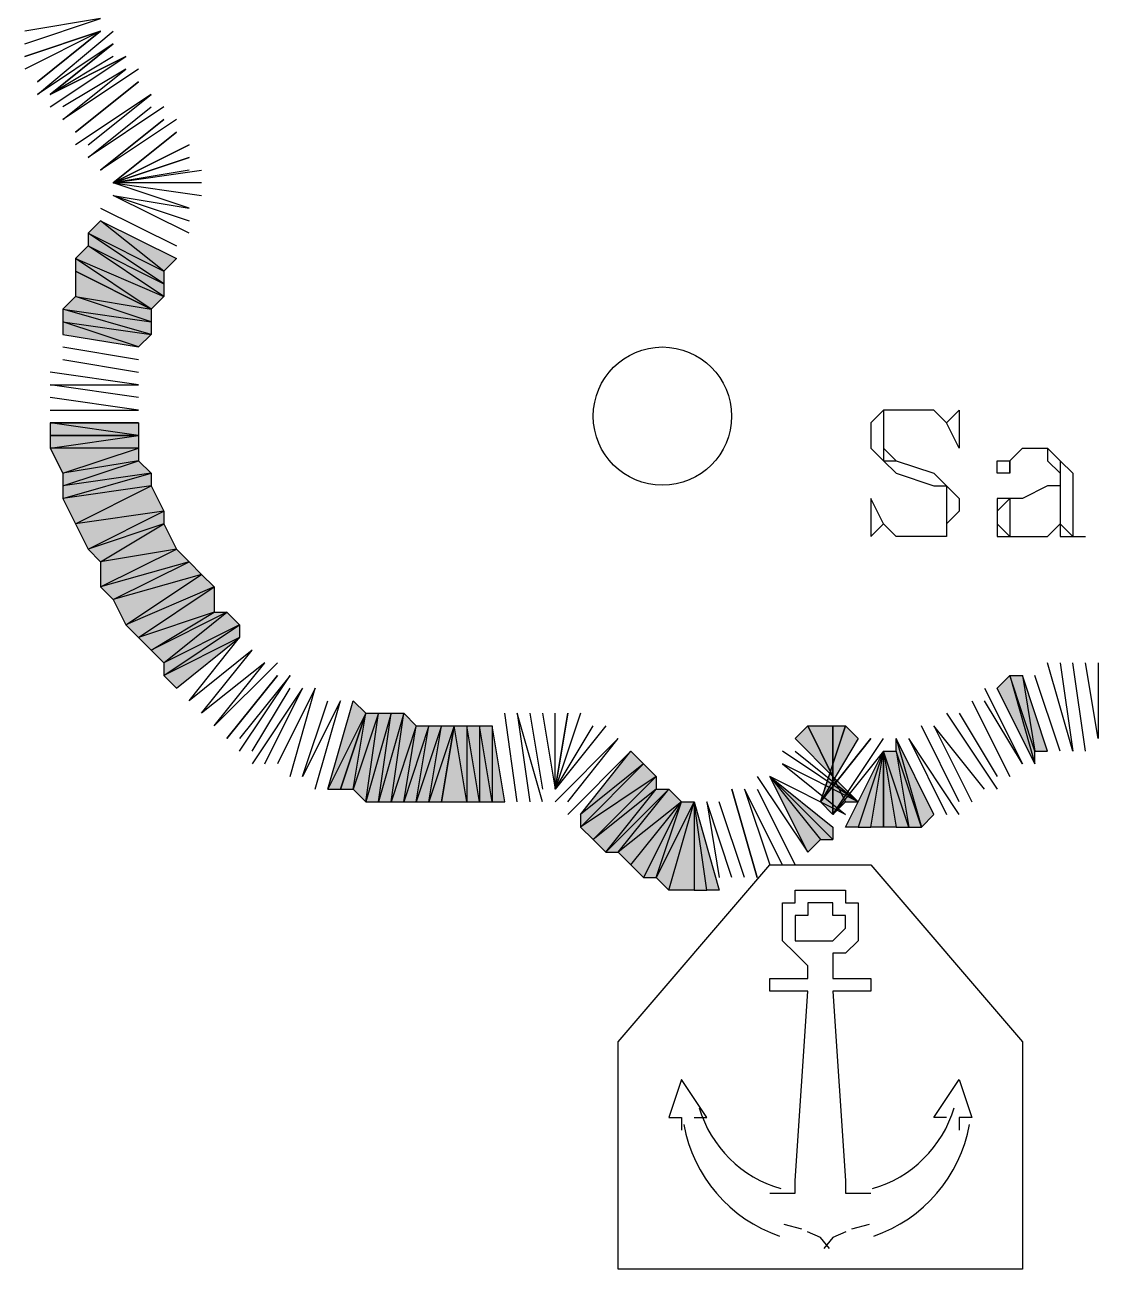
# Model space of a CAD drawing. Header units: millimetres. Extents: x 658 to 813, y 806 to 883.
# Drawn here: x 787.706 to 787.9644, y 866.695 to 866.9944 of the extents above; entities that cross this region are included whole.
import ezdxf

# ---------------------------------------------------------------- set-up
doc = ezdxf.new("R2010")
doc.units = ezdxf.units.MM
doc.header["$LTSCALE"] = 0.1
doc.linetypes.add('atContinuous2', pattern=[0])
for name, color, linetype in [('pantai1', 7, 'Continuous'), ('SYMBOL', 7, 'Continuous'), ('TEXT', 8, 'Continuous'), ('zat_Mask_solid', 7, 'Continuous')]:
    doc.layers.add(name, color=color, linetype=linetype)

msp = doc.modelspace()

# ---------------------------------------------------------------- hatches: boundary and pattern name
at = {"layer": 'pantai1'}
h = msp.add_hatch(color=7, dxfattribs=at)
h.paths.add_polyline_path([(787.7211921978544, 866.941216301086), (787.7394325194152, 866.9320961403058), (787.7211921978544, 866.9442563546794)], flags=17)
h.paths.add_polyline_path([(787.7394325194152, 866.9320961403058), (787.7211921978544, 866.9442563546794), (787.7394325194152, 866.9351361938992)], flags=17)
h = msp.add_hatch(color=7, dxfattribs=at)
h.paths.add_polyline_path([(787.718152144261, 866.9381762474926), (787.7394325194152, 866.9290560867124), (787.7211921978544, 866.941216301086)])
h.paths.add_polyline_path([(787.7394325194152, 866.9290560867124), (787.7211921978544, 866.941216301086), (787.7394325194152, 866.9320961403058)], flags=17)
h = msp.add_hatch(color=7, dxfattribs=at)
h.paths.add_polyline_path([(787.718152144261, 866.9351361938992), (787.7363924658214, 866.9260160331199), (787.718152144261, 866.9381762474926)], flags=17)
h.paths.add_polyline_path([(787.7363924658214, 866.9260160331199), (787.718152144261, 866.9381762474926), (787.7394325194152, 866.9290560867124)])
h = msp.add_hatch(color=7, dxfattribs=at)
h.paths.add_polyline_path([(787.7151120906676, 866.9260160331199), (787.7363924658214, 866.9229759795265), (787.718152144261, 866.9290560867124)])
h.paths.add_polyline_path([(787.7363924658214, 866.9229759795265), (787.718152144261, 866.9290560867124), (787.7363924658214, 866.9260160331199)], flags=17)
h = msp.add_hatch(color=7, dxfattribs=at)
h.paths.add_polyline_path([(787.7151120906676, 866.9229759795265), (787.7363924658214, 866.9199359259331), (787.7151120906676, 866.9260160331199)], flags=17)
h.paths.add_polyline_path([(787.7363924658214, 866.9199359259331), (787.7151120906676, 866.9260160331199), (787.7363924658214, 866.9229759795265)], flags=17)
h = msp.add_hatch(color=7, dxfattribs=at)
h.paths.add_polyline_path([(787.7151120906676, 866.9199359259331), (787.7333524122284, 866.9168958723388), (787.7151120906676, 866.9229759795265)], flags=17)
h.paths.add_polyline_path([(787.7333524122284, 866.9168958723388), (787.7151120906676, 866.9229759795265), (787.7363924658214, 866.9199359259331)])
h = msp.add_hatch(color=7, dxfattribs=at)
h.paths.add_polyline_path([(787.7120720370742, 866.8956154971842), (787.7333524122284, 866.8956154971842), (787.7120720370742, 866.8986555507776)], flags=16)
h.paths.add_polyline_path([(787.7333524122284, 866.8956154971842), (787.7120720370742, 866.8986555507776), (787.7333524122284, 866.8986555507776)])
h = msp.add_hatch(color=7, dxfattribs=at)
h.paths.add_polyline_path([(787.7333524122284, 866.8925754435908), (787.7120720370742, 866.8925754435908), (787.7333524122284, 866.8956154971842)], flags=17)
h.paths.add_polyline_path([(787.7120720370742, 866.8925754435908), (787.7333524122284, 866.8956154971842), (787.7120720370742, 866.8956154971842)], flags=17)
h = msp.add_hatch(color=7, dxfattribs=at)
h.paths.add_polyline_path([(787.7333524122284, 866.8895353899983), (787.7151120906676, 866.886495336404), (787.7333524122284, 866.8925754435908)], flags=17)
h.paths.add_polyline_path([(787.7151120906676, 866.886495336404), (787.7333524122284, 866.8925754435908), (787.7120720370742, 866.8925754435908)])
h = msp.add_hatch(color=7, dxfattribs=at)
h.paths.add_polyline_path([(787.7363924658214, 866.886495336404), (787.7151120906676, 866.8834552828115), (787.7333524122284, 866.8895353899983)])
h.paths.add_polyline_path([(787.7151120906676, 866.8834552828115), (787.7333524122284, 866.8895353899983), (787.7151120906676, 866.886495336404)], flags=17)
h = msp.add_hatch(color=7, dxfattribs=at)
h.paths.add_polyline_path([(787.7363924658214, 866.8834552828115), (787.7151120906676, 866.8804152292172), (787.7363924658214, 866.886495336404)], flags=17)
h.paths.add_polyline_path([(787.7151120906676, 866.8804152292172), (787.7363924658214, 866.886495336404), (787.7151120906676, 866.8834552828115)], flags=17)
h = msp.add_hatch(color=7, dxfattribs=at)
h.paths.add_polyline_path([(787.7394325194152, 866.8743351220304), (787.7211921978544, 866.8682550148427), (787.7394325194152, 866.8773751756247)], flags=17)
h.paths.add_polyline_path([(787.7211921978544, 866.8682550148427), (787.7394325194152, 866.8773751756247), (787.718152144261, 866.8743351220304)])
h = msp.add_hatch(color=7, dxfattribs=at)
h.paths.add_polyline_path([(787.745512626602, 866.8652149612502), (787.7242322514478, 866.8591348540625), (787.7424725730086, 866.8682550148427)])
h.paths.add_polyline_path([(787.7242322514478, 866.8591348540625), (787.7424725730086, 866.8682550148427), (787.7242322514478, 866.8652149612502)], flags=17)
h = msp.add_hatch(color=7, dxfattribs=at)
h.paths.add_polyline_path([(787.7515927337893, 866.8530547468757), (787.7333524122284, 866.8469746396889), (787.7515927337893, 866.8591348540625)], flags=17)
h.paths.add_polyline_path([(787.7333524122284, 866.8469746396889), (787.7515927337893, 866.8591348540625), (787.7303123586346, 866.8500146932823)])
h = msp.add_hatch(color=7, dxfattribs=at)
h.paths.add_polyline_path([(787.7394325194152, 866.8408945325021), (787.7546327873827, 866.8530547468757), (787.7363924658214, 866.8439345860955)])
h.paths.add_polyline_path([(787.7546327873827, 866.8530547468757), (787.7363924658214, 866.8439345860955), (787.7515927337893, 866.8530547468757)], flags=17)
h = msp.add_hatch(color=7, dxfattribs=at)
h.paths.add_polyline_path([(787.757672840976, 866.8469746396889), (787.7394325194152, 866.8378544789088), (787.757672840976, 866.8500146932823)], flags=17)
h.paths.add_polyline_path([(787.7394325194152, 866.8378544789088), (787.757672840976, 866.8500146932823), (787.7394325194152, 866.8408945325021)], flags=17)
for points in [[(787.7424725730086, 866.8348144253154), (787.757672840976, 866.8469746396889), (787.7394325194152, 866.8378544789088)], [(787.9522362709579, 866.8196141573484), (787.9461561637711, 866.8378544789088), (787.9491962173645, 866.8196141573484)], [(787.8215139664387, 866.8074539429739), (787.8184739128453, 866.8256942645352), (787.8184739128453, 866.8074539429739)], [(787.9005553598688, 866.8135340501607), (787.8944752526816, 866.8256942645352), (787.9005553598688, 866.8256942645352)], [(787.8975153062754, 866.8074539429739), (787.9035954134627, 866.8256942645352), (787.906635467056, 866.8226542109409)], [(787.9005553598688, 866.8165741037541), (787.8975153062754, 866.8074539429739), (787.9005553598688, 866.8044138893805)], [(787.9005553598688, 866.8135340501607), (787.9005553598688, 866.8044138893805), (787.9035954134627, 866.8074539429739)], [(787.9005553598688, 866.8135340501607), (787.9035954134627, 866.8074539429739), (787.906635467056, 866.8074539429739)], [(787.8640747167472, 866.8074539429739), (787.8488744487802, 866.7952937286003), (787.8610346631538, 866.8104939965673)], [(787.8519145023736, 866.7922536750069), (787.8640747167472, 866.8074539429739), (787.8488744487802, 866.7952937286003)]]:
    msp.add_hatch(color=7, dxfattribs=at).paths.add_polyline_path(points)
h = msp.add_hatch(color=7, dxfattribs=at)
h.paths.add_polyline_path([(787.9461561637711, 866.8378544789088), (787.9491962173645, 866.8196141573484), (787.9431161101772, 866.8378544789088)], flags=16)
h.paths.add_polyline_path([(787.9491962173645, 866.8196141573484), (787.9431161101772, 866.8378544789088), (787.9491962173645, 866.8165741037541)], flags=17)
h.paths.add_polyline_path([(787.9431161101772, 866.8378544789088), (787.9491962173645, 866.8165741037541), (787.9400760565838, 866.8348144253154)])
h = msp.add_hatch(color=7, dxfattribs=at)
h.paths.add_polyline_path([(787.7819932697237, 866.8104939965673), (787.7880733769109, 866.8287343181277), (787.7789532161303, 866.8104939965673)], flags=17)
h.paths.add_polyline_path([(787.7880733769109, 866.8287343181277), (787.7789532161303, 866.8104939965673), (787.7850333233171, 866.8317743717229)])
h = msp.add_hatch(color=7, dxfattribs=at)
h.paths.add_polyline_path([(787.7880733769109, 866.8074539429739), (787.7911134305043, 866.8287343181277), (787.7850333233171, 866.8104939965673)])
h.paths.add_polyline_path([(787.7911134305043, 866.8287343181277), (787.7850333233171, 866.8104939965673), (787.7880733769109, 866.8287343181277)], flags=17)
h = msp.add_hatch(color=7, dxfattribs=at)
h.paths.add_polyline_path([(787.7911134305043, 866.8074539429739), (787.7941534840977, 866.8287343181277), (787.7880733769109, 866.8074539429739)], flags=17)
h.paths.add_polyline_path([(787.7941534840977, 866.8287343181277), (787.7880733769109, 866.8074539429739), (787.7911134305043, 866.8287343181277)], flags=17)
h = msp.add_hatch(color=7, dxfattribs=at)
h.paths.add_polyline_path([(787.7941534840977, 866.8074539429739), (787.7971935376911, 866.8287343181277), (787.7911134305043, 866.8074539429739)], flags=17)
h.paths.add_polyline_path([(787.7971935376911, 866.8287343181277), (787.7911134305043, 866.8074539429739), (787.7941534840977, 866.8287343181277)], flags=17)
h = msp.add_hatch(color=7, dxfattribs=at)
h.paths.add_polyline_path([(787.7971935376911, 866.8074539429739), (787.8002335912845, 866.8256942645352), (787.7941534840977, 866.8074539429739)], flags=17)
h.paths.add_polyline_path([(787.8002335912845, 866.8256942645352), (787.7941534840977, 866.8074539429739), (787.7971935376911, 866.8287343181277)])
h = msp.add_hatch(color=7, dxfattribs=at)
h.paths.add_polyline_path([(787.8002335912845, 866.8074539429739), (787.8032736448779, 866.8256942645352), (787.7971935376911, 866.8074539429739)], flags=17)
h.paths.add_polyline_path([(787.8032736448779, 866.8256942645352), (787.7971935376911, 866.8074539429739), (787.8002335912845, 866.8256942645352)], flags=17)
h = msp.add_hatch(color=7, dxfattribs=at)
h.paths.add_polyline_path([(787.8032736448779, 866.8074539429739), (787.8063136984713, 866.8256942645352), (787.8002335912845, 866.8074539429739)], flags=17)
h.paths.add_polyline_path([(787.8063136984713, 866.8256942645352), (787.8002335912845, 866.8074539429739), (787.8032736448779, 866.8256942645352)], flags=17)
h = msp.add_hatch(color=7, dxfattribs=at)
h.paths.add_polyline_path([(787.8063136984713, 866.8074539429739), (787.8093537520651, 866.8256942645352), (787.8032736448779, 866.8074539429739)], flags=17)
h.paths.add_polyline_path([(787.8093537520651, 866.8256942645352), (787.8032736448779, 866.8074539429739), (787.8063136984713, 866.8256942645352)], flags=17)
h = msp.add_hatch(color=7, dxfattribs=at)
h.paths.add_polyline_path([(787.8123938056581, 866.8256942645352), (787.8123938056581, 866.8074539429739), (787.8093537520651, 866.8256942645352)], flags=17)
h.paths.add_polyline_path([(787.8123938056581, 866.8074539429739), (787.8093537520651, 866.8256942645352), (787.8063136984713, 866.8074539429739)])
h = msp.add_hatch(color=7, dxfattribs=at)
h.paths.add_polyline_path([(787.8154338592519, 866.8256942645352), (787.8154338592519, 866.8074539429739), (787.8123938056581, 866.8256942645352)], flags=17)
h.paths.add_polyline_path([(787.8154338592519, 866.8074539429739), (787.8123938056581, 866.8256942645352), (787.8123938056581, 866.8074539429739)], flags=17)
h = msp.add_hatch(color=7, dxfattribs=at)
h.paths.add_polyline_path([(787.8184739128453, 866.8256942645352), (787.8184739128453, 866.8074539429739), (787.8154338592519, 866.8256942645352)], flags=17)
h.paths.add_polyline_path([(787.8184739128453, 866.8074539429739), (787.8154338592519, 866.8256942645352), (787.8154338592519, 866.8074539429739)], flags=17)
h = msp.add_hatch(color=7, dxfattribs=at)
h.paths.add_polyline_path([(787.9248757886164, 866.8044138893805), (787.9157556278362, 866.8226542109409), (787.921835735023, 866.801373835788)])
h.paths.add_polyline_path([(787.9157556278362, 866.8226542109409), (787.921835735023, 866.801373835788), (787.9157556278362, 866.8196141573484)], flags=17)
h.paths.add_polyline_path([(787.921835735023, 866.801373835788), (787.9157556278362, 866.8196141573484), (787.9187956814296, 866.801373835788)], flags=16)
h = msp.add_hatch(color=7, dxfattribs=at)
h.paths.add_polyline_path([(787.9127155742428, 866.801373835788), (787.9096755206494, 866.801373835788), (787.9127155742428, 866.8196141573484)], flags=16)
h.paths.add_polyline_path([(787.9096755206494, 866.801373835788), (787.9127155742428, 866.8196141573484), (787.906635467056, 866.801373835788)], flags=17)
h.paths.add_polyline_path([(787.9127155742428, 866.8196141573484), (787.906635467056, 866.801373835788), (787.9035954134627, 866.801373835788)])
h = msp.add_hatch(color=7, dxfattribs=at)
h.paths.add_polyline_path([(787.9157556278362, 866.8196141573484), (787.9187956814296, 866.801373835788), (787.9127155742428, 866.8196141573484)], flags=17)
h.paths.add_polyline_path([(787.9187956814296, 866.801373835788), (787.9127155742428, 866.8196141573484), (787.9157556278362, 866.801373835788)], flags=17)
h.paths.add_polyline_path([(787.9127155742428, 866.8196141573484), (787.9157556278362, 866.801373835788), (787.9127155742428, 866.801373835788)], flags=0)
h = msp.add_hatch(color=7, dxfattribs=at)
h.paths.add_polyline_path([(787.8579946095604, 866.8135340501607), (787.8397542879995, 866.801373835788), (787.854954555967, 866.8165741037541)])
h.paths.add_polyline_path([(787.8397542879995, 866.801373835788), (787.854954555967, 866.8165741037541), (787.8397542879995, 866.8044138893805)], flags=17)
h = msp.add_hatch(color=7, dxfattribs=at)
h.paths.add_polyline_path([(787.8579946095604, 866.8104939965673), (787.8427943415929, 866.7983337821937), (787.8579946095604, 866.8135340501607)], flags=17)
h.paths.add_polyline_path([(787.8427943415929, 866.7983337821937), (787.8579946095604, 866.8135340501607), (787.8397542879995, 866.801373835788)])
h = msp.add_hatch(color=7, dxfattribs=at)
h.paths.add_polyline_path([(787.9005553598688, 866.801373835788), (787.9005553598688, 866.7983337821937), (787.8853550919014, 866.8135340501607)], flags=17)
h.paths.add_polyline_path([(787.9005553598688, 866.7983337821937), (787.8853550919014, 866.8135340501607), (787.8975153062754, 866.7983337821937)], flags=17)
h = msp.add_hatch(color=7, dxfattribs=at)
h.paths.add_polyline_path([(787.8488744487802, 866.7952937286003), (787.8610346631538, 866.8104939965673), (787.8458343951863, 866.7952937286003)], flags=17)
h.paths.add_polyline_path([(787.8610346631538, 866.8104939965673), (787.8458343951863, 866.7952937286003), (787.8579946095604, 866.8104939965673)], flags=17)
h = msp.add_hatch(color=7, dxfattribs=at)
h.paths.add_polyline_path([(787.8579946095604, 866.7892136214135), (787.8640747167472, 866.8074539429739), (787.854954555967, 866.7892136214135)], flags=17)
h.paths.add_polyline_path([(787.8640747167472, 866.8074539429739), (787.854954555967, 866.7892136214135), (787.8519145023736, 866.7922536750069)])
h = msp.add_hatch(color=7, dxfattribs=at)
h.paths.add_polyline_path([(787.8610346631538, 866.7861735678192), (787.867114770341, 866.8074539429739), (787.8579946095604, 866.7892136214135)])
h.paths.add_polyline_path([(787.867114770341, 866.8074539429739), (787.8579946095604, 866.7892136214135), (787.8640747167472, 866.8074539429739)], flags=17)
h = msp.add_hatch(color=7, dxfattribs=at)
h.paths.add_polyline_path([(787.8731948775278, 866.7861735678192), (787.8701548239344, 866.7861735678192), (787.867114770341, 866.8074539429739)])
h.paths.add_polyline_path([(787.8701548239344, 866.7861735678192), (787.867114770341, 866.8074539429739), (787.867114770341, 866.7861735678192)], flags=17)
at = {"layer": 'zat_Mask_solid'}
for points in [[(787.7211921978544, 866.9442563546794), (787.7394325194152, 866.9351361938992), (787.7242322514478, 866.9472964082737)], [(787.7394325194152, 866.9351361938992), (787.7242322514478, 866.9472964082737), (787.7424725730086, 866.9381762474926)], [(787.718152144261, 866.9290560867124), (787.7363924658214, 866.9260160331199), (787.718152144261, 866.9351361938992)], [(787.718152144261, 866.8743351220304), (787.7363924658214, 866.8834552828115), (787.7151120906676, 866.8804152292172)], [(787.7394325194152, 866.8773751756247), (787.718152144261, 866.8743351220304), (787.7363924658214, 866.8834552828115)], [(787.7242322514478, 866.8652149612502), (787.7394325194152, 866.8743351220304), (787.7211921978544, 866.8682550148427)], [(787.7424725730086, 866.8682550148427), (787.7242322514478, 866.8652149612502), (787.7394325194152, 866.8743351220304)], [(787.7272723050412, 866.8560948004691), (787.745512626602, 866.8652149612502), (787.7242322514478, 866.8591348540625)], [(787.7485526801959, 866.8621749076559), (787.7272723050412, 866.8560948004691), (787.745512626602, 866.8652149612502)], [(787.7303123586346, 866.8500146932823), (787.7485526801959, 866.8621749076559), (787.7272723050412, 866.8560948004691)], [(787.7515927337893, 866.8591348540625), (787.7303123586346, 866.8500146932823), (787.7485526801959, 866.8621749076559)], [(787.7363924658214, 866.8439345860955), (787.7515927337893, 866.8530547468757), (787.7333524122284, 866.8469746396889)], [(787.757672840976, 866.8500146932823), (787.7394325194152, 866.8408945325021), (787.7546327873827, 866.8530547468757)], [(787.7850333233171, 866.8104939965673), (787.7880733769109, 866.8287343181277), (787.7819932697237, 866.8104939965673)], [(787.9005553598688, 866.8135340501607), (787.8914351990886, 866.8226542109409), (787.8944752526816, 866.8256942645352)], [(787.9005553598688, 866.8165741037541), (787.9005553598688, 866.8256942645352), (787.9035954134627, 866.8256942645352)], [(787.854954555967, 866.8165741037541), (787.8397542879995, 866.8044138893805), (787.8519145023736, 866.8196141573484)], [(787.8853550919014, 866.8135340501607), (787.8975153062754, 866.7983337821937), (787.8944752526816, 866.7952937286003)], [(787.8458343951863, 866.7952937286003), (787.8579946095604, 866.8104939965673), (787.8427943415929, 866.7983337821937)], [(787.867114770341, 866.8074539429739), (787.867114770341, 866.7861735678192), (787.8610346631538, 866.7861735678192)]]:
    msp.add_hatch(color=7, dxfattribs=at).paths.add_polyline_path(points)

# ---------------------------------------------------------------- linework, layer by layer
at = {"layer": 'pantai1', "color": 7, "linetype": 'atContinuous2'}
for p, q in [((787.7333524122284, 866.8956154971842), (787.7120720370742, 866.8986555507776)), ((787.7120720370742, 866.8986555507776), (787.7120720370742, 866.8956154971842)), ((787.7333524122284, 866.8956154971842), (787.7120720370742, 866.8986555507776)), ((787.7120720370742, 866.8986555507776), (787.7333524122284, 866.8986555507776)), ((787.7333524122284, 866.8986555507776), (787.7333524122284, 866.8956154971842)), ((787.7120720370742, 866.8956154971842), (787.7333524122284, 866.8956154971842)), ((787.7789532161303, 866.8104939965673), (787.7850333233171, 866.8317743717229)), ((787.7850333233171, 866.8317743717229), (787.7880733769109, 866.8287343181277)), ((787.7880733769109, 866.8287343181277), (787.7789532161303, 866.8104939965673)), ((787.7880733769109, 866.8287343181277), (787.7789532161303, 866.8104939965673)), ((787.7819932697237, 866.8104939965673), (787.7880733769109, 866.8287343181277)), ((787.7789532161303, 866.8104939965673), (787.7819932697237, 866.8104939965673))]:
    msp.add_line(p, q, dxfattribs=at)
at = {"layer": 'pantai1', "color": 7}
for points in [[(787.705991929887, 866.989857158583), (787.7242322514478, 866.9959372657698), (787.705991929887, 866.9928972121755)], [(787.7090319834804, 866.980736997801), (787.7242322514478, 866.9928972121755), (787.7090319834804, 866.980736997801), (787.7242322514478, 866.9928972121755), (787.705991929887, 866.9837770513954)], [(787.7242322514478, 866.9928972121755), (787.705991929887, 866.9868171049878), (787.7242322514478, 866.9928972121755)], [(787.7272723050412, 866.989857158583), (787.7090319834804, 866.9776969442086), (787.7272723050412, 866.9928972121755)], [(787.7272723050412, 866.9868171049878), (787.7120720370742, 866.9776969442086), (787.7272723050412, 866.989857158583), (787.7120720370742, 866.9776969442086)], [(787.7120720370742, 866.9746568906143), (787.7303123586346, 866.9868171049878), (787.7120720370742, 866.9776969442086), (787.7303123586346, 866.9868171049878)], [(787.7333524122284, 866.9837770513954), (787.7151120906676, 866.9716168370209), (787.7303123586346, 866.9837770513954), (787.7151120906676, 866.9746568906143)], [(787.718152144261, 866.9685767834275), (787.7333524122284, 866.980736997801), (787.718152144261, 866.9685767834275)], [(787.7211921978544, 866.965536729835), (787.7363924658214, 866.9776969442086), (787.718152144261, 866.965536729835)], [(787.7394325194152, 866.9746568906143), (787.7211921978544, 866.9624966762407), (787.7363924658214, 866.9746568906143)], [(787.7424725730086, 866.9716168370209), (787.7242322514478, 866.9594566226473), (787.7394325194152, 866.9716168370209), (787.7242322514478, 866.9594566226473)], [(787.745512626602, 866.9594566226473), (787.7272723050412, 866.9564165690539), (787.745512626602, 866.9624966762407), (787.7272723050412, 866.9564165690539), (787.745512626602, 866.965536729835), (787.7272723050412, 866.9564165690539), (787.7424725730086, 866.9685767834275), (787.7272723050412, 866.9564165690539)], [(787.7485526801959, 866.9564165690539), (787.7272723050412, 866.9564165690539), (787.7485526801959, 866.9594566226473)], [(787.7272723050412, 866.9533765154605), (787.745512626602, 866.9503364618671), (787.7272723050412, 866.9564165690539), (787.7485526801959, 866.9533765154605)], [(787.745512626602, 866.9442563546794), (787.7272723050412, 866.9533765154605), (787.745512626602, 866.9472964082737)], [(787.7242322514478, 866.9503364618671), (787.7424725730086, 866.941216301086)], [(787.7211921978544, 866.9442563546794), (787.7394325194152, 866.9351361938992), (787.7242322514478, 866.9472964082737), (787.7211921978544, 866.9442563546794)], [(787.7394325194152, 866.9351361938992), (787.7242322514478, 866.9472964082737), (787.7424725730086, 866.9381762474926), (787.7394325194152, 866.9351361938992)], [(787.7242322514478, 866.9472964082737), (787.7424725730086, 866.9381762474926)], [(787.7211921978544, 866.941216301086), (787.7394325194152, 866.9320961403058), (787.7211921978544, 866.9442563546794), (787.7211921978544, 866.941216301086)], [(787.7394325194152, 866.9320961403058), (787.7211921978544, 866.9442563546794), (787.7394325194152, 866.9351361938992), (787.7394325194152, 866.9320961403058)], [(787.718152144261, 866.9381762474926), (787.7394325194152, 866.9290560867124), (787.7211921978544, 866.941216301086), (787.718152144261, 866.9381762474926)], [(787.7394325194152, 866.9290560867124), (787.7211921978544, 866.941216301086), (787.7394325194152, 866.9320961403058), (787.7394325194152, 866.9290560867124)], [(787.718152144261, 866.9351361938992), (787.7363924658214, 866.9260160331199), (787.718152144261, 866.9381762474926), (787.718152144261, 866.9351361938992)], [(787.7363924658214, 866.9260160331199), (787.718152144261, 866.9381762474926), (787.7394325194152, 866.9290560867124), (787.7363924658214, 866.9260160331199)], [(787.718152144261, 866.9290560867124), (787.7363924658214, 866.9260160331199), (787.718152144261, 866.9351361938992), (787.718152144261, 866.9290560867124)], [(787.7151120906676, 866.9260160331199), (787.7363924658214, 866.9229759795265), (787.718152144261, 866.9290560867124), (787.7151120906676, 866.9260160331199)], [(787.7363924658214, 866.9229759795265), (787.718152144261, 866.9290560867124), (787.7363924658214, 866.9260160331199), (787.7363924658214, 866.9229759795265)], [(787.7151120906676, 866.9229759795265), (787.7363924658214, 866.9199359259331), (787.7151120906676, 866.9260160331199), (787.7151120906676, 866.9229759795265)], [(787.7363924658214, 866.9199359259331), (787.7151120906676, 866.9260160331199), (787.7363924658214, 866.9229759795265), (787.7363924658214, 866.9199359259331)], [(787.7151120906676, 866.9199359259331), (787.7333524122284, 866.9168958723388), (787.7151120906676, 866.9229759795265), (787.7151120906676, 866.9199359259331)], [(787.7333524122284, 866.9168958723388), (787.7151120906676, 866.9229759795265), (787.7363924658214, 866.9199359259331), (787.7333524122284, 866.9168958723388)], [(787.7151120906676, 866.9199359259331), (787.7333524122284, 866.9168958723388)], [(787.7151120906676, 866.9168958723388), (787.7333524122284, 866.9138558187454)], [(787.7151120906676, 866.9138558187454), (787.7333524122284, 866.910815765152)], [(787.7333524122284, 866.9047356579653), (787.7120720370742, 866.9077757115587), (787.7333524122284, 866.9077757115587), (787.7120720370742, 866.910815765152)], [(787.7120720370742, 866.901695604371), (787.7333524122284, 866.901695604371), (787.7120720370742, 866.9047356579653)], [(787.7333524122284, 866.8986555507776), (787.7120720370742, 866.8986555507776)], [(787.7333524122284, 866.8925754435908), (787.7120720370742, 866.8925754435908), (787.7333524122284, 866.8956154971842), (787.7333524122284, 866.8925754435908)], [(787.7120720370742, 866.8925754435908), (787.7333524122284, 866.8956154971842), (787.7120720370742, 866.8956154971842), (787.7120720370742, 866.8925754435908)], [(787.7151120906676, 866.886495336404), (787.7333524122284, 866.8925754435908), (787.7120720370742, 866.8925754435908), (787.7151120906676, 866.886495336404)], [(787.7333524122284, 866.8895353899983), (787.7151120906676, 866.886495336404), (787.7333524122284, 866.8925754435908), (787.7333524122284, 866.8895353899983)], [(787.7363924658214, 866.886495336404), (787.7151120906676, 866.8834552828115), (787.7333524122284, 866.8895353899983), (787.7363924658214, 866.886495336404)], [(787.7151120906676, 866.8834552828115), (787.7333524122284, 866.8895353899983), (787.7151120906676, 866.886495336404), (787.7151120906676, 866.8834552828115)], [(787.7363924658214, 866.8834552828115), (787.7151120906676, 866.8804152292172), (787.7363924658214, 866.886495336404), (787.7363924658214, 866.8834552828115)], [(787.7151120906676, 866.8804152292172), (787.7363924658214, 866.886495336404), (787.7151120906676, 866.8834552828115), (787.7151120906676, 866.8804152292172)], [(787.718152144261, 866.8743351220304), (787.7363924658214, 866.8834552828115), (787.7151120906676, 866.8804152292172), (787.718152144261, 866.8743351220304)], [(787.7394325194152, 866.8773751756247), (787.718152144261, 866.8743351220304), (787.7363924658214, 866.8834552828115), (787.7394325194152, 866.8773751756247)], [(787.7211921978544, 866.8682550148427), (787.7394325194152, 866.8773751756247), (787.718152144261, 866.8743351220304), (787.7211921978544, 866.8682550148427)], [(787.7394325194152, 866.8743351220304), (787.7211921978544, 866.8682550148427), (787.7394325194152, 866.8773751756247), (787.7394325194152, 866.8743351220304)], [(787.7242322514478, 866.8652149612502), (787.7394325194152, 866.8743351220304), (787.7211921978544, 866.8682550148427), (787.7242322514478, 866.8652149612502)], [(787.7424725730086, 866.8682550148427), (787.7242322514478, 866.8652149612502), (787.7394325194152, 866.8743351220304), (787.7424725730086, 866.8682550148427)], [(787.745512626602, 866.8652149612502), (787.7242322514478, 866.8591348540625), (787.7424725730086, 866.8682550148427), (787.745512626602, 866.8652149612502)], [(787.7242322514478, 866.8591348540625), (787.7424725730086, 866.8682550148427), (787.7242322514478, 866.8652149612502), (787.7242322514478, 866.8591348540625)], [(787.7272723050412, 866.8560948004691), (787.745512626602, 866.8652149612502), (787.7242322514478, 866.8591348540625), (787.7272723050412, 866.8560948004691)], [(787.7485526801959, 866.8621749076559), (787.7272723050412, 866.8560948004691), (787.745512626602, 866.8652149612502), (787.7485526801959, 866.8621749076559)], [(787.7303123586346, 866.8500146932823), (787.7485526801959, 866.8621749076559), (787.7272723050412, 866.8560948004691), (787.7303123586346, 866.8500146932823)], [(787.7515927337893, 866.8591348540625), (787.7303123586346, 866.8500146932823), (787.7485526801959, 866.8621749076559), (787.7515927337893, 866.8591348540625)], [(787.7333524122284, 866.8469746396889), (787.7515927337893, 866.8591348540625), (787.7303123586346, 866.8500146932823), (787.7333524122284, 866.8469746396889)], [(787.7515927337893, 866.8530547468757), (787.7333524122284, 866.8469746396889), (787.7515927337893, 866.8591348540625), (787.7515927337893, 866.8530547468757)], [(787.7363924658214, 866.8439345860955), (787.7515927337893, 866.8530547468757), (787.7333524122284, 866.8469746396889), (787.7363924658214, 866.8439345860955)], [(787.7394325194152, 866.8408945325021), (787.7546327873827, 866.8530547468757), (787.7363924658214, 866.8439345860955), (787.7394325194152, 866.8408945325021)], [(787.7546327873827, 866.8530547468757), (787.7363924658214, 866.8439345860955), (787.7515927337893, 866.8530547468757), (787.7546327873827, 866.8530547468757)], [(787.757672840976, 866.8500146932823), (787.7394325194152, 866.8408945325021), (787.7546327873827, 866.8530547468757), (787.757672840976, 866.8500146932823)], [(787.757672840976, 866.8469746396889), (787.7394325194152, 866.8378544789088), (787.757672840976, 866.8500146932823), (787.757672840976, 866.8469746396889)], [(787.7394325194152, 866.8378544789088), (787.757672840976, 866.8500146932823), (787.7394325194152, 866.8408945325021), (787.7394325194152, 866.8378544789088)], [(787.7424725730086, 866.8348144253154), (787.757672840976, 866.8469746396889), (787.7394325194152, 866.8378544789088), (787.7424725730086, 866.8348144253154)], [(787.7667930017562, 866.8408945325021), (787.7515927337893, 866.8256942645352), (787.7637529481628, 866.8408945325021), (787.7485526801959, 866.8287343181277), (787.7607128945695, 866.8439345860955), (787.745512626602, 866.8317743717229), (787.757672840976, 866.8469746396889)], [(787.9552763245513, 866.8408945325021), (787.9583163781447, 866.8196141573484), (787.9522362709579, 866.8408945325021)], [(787.9613564317381, 866.8196141573484), (787.9583163781447, 866.8408945325021)], [(787.9643964853315, 866.8408945325021), (787.9643964853315, 866.8226542109409), (787.9613564317381, 866.8408945325021)], [(787.7667930017562, 866.8378544789088), (787.7546327873827, 866.8226542109409), (787.7667930017562, 866.8378544789088)], [(787.757672840976, 866.8196141573484), (787.7698330553501, 866.8378544789088), (787.757672840976, 866.8226542109409)], [(787.9431161101772, 866.8378544789088), (787.9491962173645, 866.8165741037541), (787.9400760565838, 866.8348144253154), (787.9431161101772, 866.8378544789088)], [(787.9461561637711, 866.8378544789088), (787.9491962173645, 866.8196141573484), (787.9431161101772, 866.8378544789088), (787.9461561637711, 866.8378544789088)], [(787.9491962173645, 866.8196141573484), (787.9431161101772, 866.8378544789088), (787.9491962173645, 866.8165741037541), (787.9491962173645, 866.8196141573484)], [(787.9522362709579, 866.8196141573484), (787.9461561637711, 866.8378544789088)], [(787.9522362709579, 866.8196141573484), (787.9461561637711, 866.8378544789088), (787.9491962173645, 866.8196141573484), (787.9522362709579, 866.8196141573484)], [(787.9552763245513, 866.8196141573484), (787.9491962173645, 866.8378544789088)], [(787.7637529481628, 866.8165741037541), (787.7728731089435, 866.8348144253154), (787.7607128945695, 866.8165741037541)], [(787.7607128945695, 866.8196141573484), (787.7698330553501, 866.8348144253154)], [(787.7698330553501, 866.8135340501607), (787.7759131625369, 866.8348144253154), (787.7667930017562, 866.8165741037541)], [(787.9370360029905, 866.8348144253154), (787.9461561637711, 866.8165741037541), (787.9370360029905, 866.8317743717229)], [(787.7759131625369, 866.8104939965673), (787.7819932697237, 866.8317743717229), (787.7728731089435, 866.8135340501607), (787.7789532161303, 866.8317743717229)], [(787.9339959493966, 866.8317743717229), (787.9431161101772, 866.8135340501607)], [(787.7850333233171, 866.8104939965673), (787.7880733769109, 866.8287343181277), (787.7819932697237, 866.8104939965673), (787.7850333233171, 866.8104939965673)], [(787.7880733769109, 866.8074539429739), (787.7911134305043, 866.8287343181277), (787.7850333233171, 866.8104939965673), (787.7880733769109, 866.8074539429739)], [(787.7911134305043, 866.8287343181277), (787.7850333233171, 866.8104939965673), (787.7880733769109, 866.8287343181277), (787.7911134305043, 866.8287343181277)], [(787.7911134305043, 866.8074539429739), (787.7941534840977, 866.8287343181277), (787.7880733769109, 866.8074539429739), (787.7911134305043, 866.8074539429739)], [(787.7941534840977, 866.8287343181277), (787.7880733769109, 866.8074539429739), (787.7911134305043, 866.8287343181277), (787.7941534840977, 866.8287343181277)], [(787.7941534840977, 866.8074539429739), (787.7971935376911, 866.8287343181277), (787.7911134305043, 866.8074539429739), (787.7941534840977, 866.8074539429739)], [(787.7971935376911, 866.8287343181277), (787.7911134305043, 866.8074539429739), (787.7941534840977, 866.8287343181277), (787.7971935376911, 866.8287343181277)], [(787.8002335912845, 866.8256942645352), (787.7941534840977, 866.8074539429739), (787.7971935376911, 866.8287343181277), (787.8002335912845, 866.8256942645352)], [(787.8245540200321, 866.8074539429739), (787.8215139664387, 866.8287343181277)], [(787.8306341272194, 866.8074539429739), (787.8245540200321, 866.8287343181277), (787.827594073626, 866.8074539429739)], [(787.827594073626, 866.8287343181277), (787.8306341272194, 866.8104939965673)], [(787.8306341272194, 866.8287343181277), (787.8336741808127, 866.8104939965673)], [(787.8397542879995, 866.8287343181277), (787.8336741808127, 866.8104939965673), (787.8367142344061, 866.8287343181277), (787.8336741808127, 866.8104939965673), (787.8336741808127, 866.8287343181277)], [(787.9279158422103, 866.8287343181277), (787.9400760565838, 866.8104939965673)], [(787.9309558958037, 866.8287343181277), (787.9400760565838, 866.8135340501607)], [(787.7971935376911, 866.8074539429739), (787.8002335912845, 866.8256942645352), (787.7941534840977, 866.8074539429739), (787.7971935376911, 866.8074539429739)], [(787.8002335912845, 866.8074539429739), (787.8032736448779, 866.8256942645352), (787.7971935376911, 866.8074539429739), (787.8002335912845, 866.8074539429739)], [(787.8032736448779, 866.8256942645352), (787.7971935376911, 866.8074539429739), (787.8002335912845, 866.8256942645352), (787.8032736448779, 866.8256942645352)], [(787.8032736448779, 866.8074539429739), (787.8063136984713, 866.8256942645352), (787.8002335912845, 866.8074539429739), (787.8032736448779, 866.8074539429739)], [(787.8063136984713, 866.8256942645352), (787.8002335912845, 866.8074539429739), (787.8032736448779, 866.8256942645352), (787.8063136984713, 866.8256942645352)], [(787.8063136984713, 866.8074539429739), (787.8093537520651, 866.8256942645352), (787.8032736448779, 866.8074539429739), (787.8063136984713, 866.8074539429739)], [(787.8093537520651, 866.8256942645352), (787.8032736448779, 866.8074539429739), (787.8063136984713, 866.8256942645352), (787.8093537520651, 866.8256942645352)], [(787.8123938056581, 866.8074539429739), (787.8093537520651, 866.8256942645352), (787.8063136984713, 866.8074539429739), (787.8123938056581, 866.8074539429739)], [(787.8123938056581, 866.8256942645352), (787.8123938056581, 866.8074539429739), (787.8093537520651, 866.8256942645352), (787.8123938056581, 866.8256942645352)], [(787.8154338592519, 866.8256942645352), (787.8154338592519, 866.8074539429739), (787.8123938056581, 866.8256942645352), (787.8154338592519, 866.8256942645352)], [(787.8154338592519, 866.8074539429739), (787.8123938056581, 866.8256942645352), (787.8123938056581, 866.8074539429739), (787.8154338592519, 866.8074539429739)], [(787.8184739128453, 866.8256942645352), (787.8184739128453, 866.8074539429739), (787.8154338592519, 866.8256942645352), (787.8184739128453, 866.8256942645352)], [(787.8184739128453, 866.8074539429739), (787.8154338592519, 866.8256942645352), (787.8154338592519, 866.8074539429739), (787.8184739128453, 866.8074539429739)], [(787.8215139664387, 866.8074539429739), (787.8184739128453, 866.8256942645352)], [(787.8215139664387, 866.8074539429739), (787.8184739128453, 866.8256942645352), (787.8184739128453, 866.8074539429739), (787.8215139664387, 866.8074539429739)], [(787.8458343951863, 866.8256942645352), (787.8336741808127, 866.8104939965673), (787.8427943415929, 866.8256942645352)], [(787.9005553598688, 866.8135340501607), (787.8914351990886, 866.8226542109409), (787.8944752526816, 866.8256942645352), (787.9005553598688, 866.8135340501607)], [(787.9005553598688, 866.8135340501607), (787.8944752526816, 866.8256942645352), (787.9005553598688, 866.8256942645352), (787.9005553598688, 866.8135340501607)], [(787.8975153062754, 866.8074539429739), (787.9035954134627, 866.8256942645352), (787.906635467056, 866.8226542109409), (787.8975153062754, 866.8074539429739)], [(787.9005553598688, 866.8165741037541), (787.9005553598688, 866.8256942645352), (787.9035954134627, 866.8256942645352), (787.9005553598688, 866.8165741037541)], [(787.9309558958037, 866.8074539429739), (787.921835735023, 866.8256942645352)], [(787.9370360029905, 866.8104939965673), (787.9248757886164, 866.8256942645352), (787.9339959493966, 866.8074539429739)], [(787.8367142344061, 866.8074539429739), (787.8488744487802, 866.8226542109409), (787.8336741808127, 866.8074539429739)], [(787.8975153062754, 866.8074539429739), (787.9096755206494, 866.8226542109409), (787.8975153062754, 866.8074539429739)], [(787.9127155742428, 866.8196141573484), (787.9005553598688, 866.8044138893805), (787.9127155742428, 866.8226542109409)], [(787.9248757886164, 866.8044138893805), (787.9157556278362, 866.8226542109409), (787.921835735023, 866.801373835788), (787.9248757886164, 866.8044138893805)], [(787.9157556278362, 866.8226542109409), (787.921835735023, 866.801373835788), (787.9157556278362, 866.8196141573484), (787.9157556278362, 866.8226542109409)], [(787.9309558958037, 866.8044138893805), (787.9187956814296, 866.8226542109409), (787.9279158422103, 866.8044138893805)], [(787.8367142344061, 866.8044138893805), (787.8519145023736, 866.8196141573484)], [(787.854954555967, 866.8165741037541), (787.8397542879995, 866.8044138893805), (787.8519145023736, 866.8196141573484), (787.854954555967, 866.8165741037541)], [(787.8914351990886, 866.8196141573484), (787.906635467056, 866.8074539429739), (787.8883951454948, 866.8196141573484)], [(787.9127155742428, 866.8196141573484), (787.906635467056, 866.801373835788), (787.9035954134627, 866.801373835788), (787.9127155742428, 866.8196141573484)], [(787.9096755206494, 866.801373835788), (787.9127155742428, 866.8196141573484), (787.906635467056, 866.801373835788), (787.9096755206494, 866.801373835788)], [(787.9127155742428, 866.801373835788), (787.9096755206494, 866.801373835788), (787.9127155742428, 866.8196141573484), (787.9127155742428, 866.801373835788)], [(787.9157556278362, 866.8196141573484), (787.9187956814296, 866.801373835788), (787.9127155742428, 866.8196141573484), (787.9157556278362, 866.8196141573484)], [(787.9187956814296, 866.801373835788), (787.9127155742428, 866.8196141573484), (787.9157556278362, 866.801373835788), (787.9187956814296, 866.801373835788)], [(787.9127155742428, 866.8196141573484), (787.9157556278362, 866.801373835788), (787.9127155742428, 866.801373835788), (787.9127155742428, 866.8196141573484)], [(787.921835735023, 866.801373835788), (787.9157556278362, 866.8196141573484), (787.9187956814296, 866.801373835788), (787.921835735023, 866.801373835788)], [(787.8579946095604, 866.8135340501607), (787.8397542879995, 866.801373835788), (787.854954555967, 866.8165741037541), (787.8579946095604, 866.8135340501607)], [(787.8397542879995, 866.801373835788), (787.854954555967, 866.8165741037541), (787.8397542879995, 866.8044138893805), (787.8397542879995, 866.801373835788)], [(787.906635467056, 866.8074539429739), (787.8883951454948, 866.8165741037541), (787.9035954134627, 866.8044138893805), (787.8853550919014, 866.8135340501607)], [(787.9005553598688, 866.8165741037541), (787.8975153062754, 866.8074539429739), (787.9005553598688, 866.8044138893805), (787.9005553598688, 866.8165741037541)], [(787.8427943415929, 866.7983337821937), (787.8579946095604, 866.8135340501607), (787.8397542879995, 866.801373835788), (787.8427943415929, 866.7983337821937)], [(787.8579946095604, 866.8104939965673), (787.8427943415929, 866.7983337821937), (787.8579946095604, 866.8135340501607), (787.8579946095604, 866.8104939965673)], [(787.882315038308, 866.8135340501607), (787.8944752526816, 866.7952937286003)], [(787.9005553598688, 866.801373835788), (787.9005553598688, 866.7983337821937), (787.8853550919014, 866.8135340501607), (787.9005553598688, 866.801373835788)], [(787.9005553598688, 866.7983337821937), (787.8853550919014, 866.8135340501607), (787.8975153062754, 866.7983337821937), (787.9005553598688, 866.7983337821937)], [(787.8853550919014, 866.8135340501607), (787.8975153062754, 866.7983337821937), (787.8944752526816, 866.7952937286003), (787.8853550919014, 866.8135340501607)], [(787.9005553598688, 866.8135340501607), (787.9005553598688, 866.8044138893805), (787.9035954134627, 866.8074539429739), (787.9005553598688, 866.8135340501607)], [(787.9005553598688, 866.8135340501607), (787.9035954134627, 866.8074539429739), (787.906635467056, 866.8074539429739), (787.9005553598688, 866.8135340501607)], [(787.8458343951863, 866.7952937286003), (787.8579946095604, 866.8104939965673), (787.8427943415929, 866.7983337821937), (787.8458343951863, 866.7952937286003)], [(787.8488744487802, 866.7952937286003), (787.8610346631538, 866.8104939965673), (787.8458343951863, 866.7952937286003), (787.8488744487802, 866.7952937286003)], [(787.8610346631538, 866.8104939965673), (787.8458343951863, 866.7952937286003), (787.8579946095604, 866.8104939965673), (787.8610346631538, 866.8104939965673)], [(787.8640747167472, 866.8074539429739), (787.8488744487802, 866.7952937286003), (787.8610346631538, 866.8104939965673), (787.8640747167472, 866.8074539429739)], [(787.8762349311212, 866.8104939965673), (787.882315038308, 866.7892136214135), (787.8762349311212, 866.8104939965673)], [(787.8883951454948, 866.7922536750069), (787.8792749847146, 866.8104939965673), (787.8853550919014, 866.7922536750069)], [(787.882315038308, 866.8104939965673), (787.8914351990886, 866.7922536750069)], [(787.8519145023736, 866.7922536750069), (787.8640747167472, 866.8074539429739), (787.8488744487802, 866.7952937286003), (787.8519145023736, 866.7922536750069)], [(787.8640747167472, 866.8074539429739), (787.854954555967, 866.7892136214135), (787.8519145023736, 866.7922536750069), (787.8640747167472, 866.8074539429739)], [(787.8579946095604, 866.7892136214135), (787.8640747167472, 866.8074539429739), (787.854954555967, 866.7892136214135), (787.8579946095604, 866.7892136214135)], [(787.8610346631538, 866.7861735678192), (787.867114770341, 866.8074539429739), (787.8579946095604, 866.7892136214135), (787.8610346631538, 866.7861735678192)], [(787.867114770341, 866.8074539429739), (787.8579946095604, 866.7892136214135), (787.8640747167472, 866.8074539429739), (787.867114770341, 866.8074539429739)], [(787.867114770341, 866.8074539429739), (787.867114770341, 866.7861735678192), (787.8610346631538, 866.7861735678192), (787.867114770341, 866.8074539429739)], [(787.8731948775278, 866.7861735678192), (787.8701548239344, 866.7861735678192), (787.867114770341, 866.8074539429739), (787.8731948775278, 866.7861735678192)], [(787.8701548239344, 866.7861735678192), (787.867114770341, 866.8074539429739), (787.867114770341, 866.7861735678192), (787.8701548239344, 866.7861735678192)], [(787.8762349311212, 866.7892136214135), (787.8701548239344, 866.8074539429739), (787.8731948775278, 866.7892136214135)], [(787.8792749847146, 866.7892136214135), (787.8731948775278, 866.8074539429739)]]:
    msp.add_lwpolyline(points, dxfattribs=at)
at = {"layer": 'SYMBOL', "color": 7, "linetype": 'atContinuous2'}
msp.add_circle((787.8594877423773, 866.9002536959882), 0.01664219808051341, dxfattribs=at)
at = {"layer": 'TEXT', "color": 7}
for points in [[(787.9279158422103, 866.8986555507776), (787.9309558958037, 866.901695604371), (787.9309558958037, 866.8925754435908), (787.9279158422103, 866.8986555507776), (787.9248757886164, 866.901695604371), (787.921835735023, 866.901695604371), (787.9187956814296, 866.901695604371), (787.9127155742428, 866.901695604371), (787.9096755206494, 866.8986555507776), (787.9096755206494, 866.8925754435908), (787.9127155742428, 866.8895353899983), (787.9157556278362, 866.886495336404), (787.9248757886164, 866.8834552828115), (787.9279158422103, 866.8834552828115), (787.9279158422103, 866.8804152292172), (787.9279158422103, 866.8743351220304), (787.9279158422103, 866.871295068437)], [(787.9127155742428, 866.901695604371), (787.9127155742428, 866.8986555507776), (787.9127155742428, 866.8956154971842), (787.9127155742428, 866.8925754435908), (787.9157556278362, 866.8895353899983), (787.9248757886164, 866.886495336404), (787.9279158422103, 866.8834552828115), (787.9309558958037, 866.8804152292172), (787.9309558958037, 866.8773751756247), (787.9279158422103, 866.8743351220304), (787.9279158422103, 866.871295068437), (787.921835735023, 866.871295068437), (787.9187956814296, 866.871295068437), (787.9157556278362, 866.871295068437), (787.9127155742428, 866.8743351220304), (787.9096755206494, 866.8804152292172), (787.9096755206494, 866.871295068437), (787.9127155742428, 866.8743351220304)], [(787.9127155742428, 866.8925754435908), (787.9127155742428, 866.8895353899983), (787.9157556278362, 866.8895353899983), (787.9248757886164, 866.886495336404), (787.9279158422103, 866.8834552828115), (787.9279158422103, 866.8804152292172)], [(787.9431161101772, 866.886495336404), (787.9431161101772, 866.8895353899983), (787.9431161101772, 866.886495336404), (787.9400760565838, 866.886495336404), (787.9400760565838, 866.8895353899983), (787.9431161101772, 866.8895353899983), (787.9461561637711, 866.8925754435908), (787.9522362709579, 866.8925754435908), (787.9552763245513, 866.8895353899983), (787.9583163781447, 866.886495336404), (787.9583163781447, 866.8743351220304), (787.9583163781447, 866.871295068437), (787.9613564317381, 866.871295068437)], [(787.9522362709579, 866.8925754435908), (787.9522362709579, 866.8895353899983), (787.9552763245513, 866.886495336404), (787.9552763245513, 866.8743351220304), (787.9552763245513, 866.871295068437), (787.9613564317381, 866.871295068437)], [(787.9552763245513, 866.8895353899983), (787.9552763245513, 866.886495336404), (787.9552763245513, 866.8743351220304), (787.9583163781447, 866.871295068437)], [(787.9552763245513, 866.8834552828115), (787.9522362709579, 866.8834552828115), (787.9461561637711, 866.8804152292172), (787.9400760565838, 866.8804152292172), (787.9400760565838, 866.8773751756247), (787.9400760565838, 866.8743351220304), (787.9400760565838, 866.871295068437), (787.9461561637711, 866.871295068437), (787.9491962173645, 866.871295068437), (787.9522362709579, 866.871295068437), (787.9552763245513, 866.8743351220304)], [(787.9522362709579, 866.8834552828115), (787.9461561637711, 866.8804152292172), (787.9431161101772, 866.8804152292172), (787.9431161101772, 866.8773751756247), (787.9431161101772, 866.8743351220304), (787.9431161101772, 866.871295068437), (787.9461561637711, 866.871295068437)], [(787.9431161101772, 866.8804152292172), (787.9400760565838, 866.8773751756247), (787.9400760565838, 866.8743351220304), (787.9431161101772, 866.871295068437)], [(787.8488744487802, 866.7496929246985), (787.8853550919014, 866.7922536750069), (787.9096755206494, 866.7922536750069), (787.9461561637711, 866.7496929246985), (787.9461561637711, 866.6949719600156), (787.8488744487802, 866.6949719600156), (787.8488744487802, 866.7496929246985)], [(787.8853550919014, 866.7132122815768), (787.8883951454948, 866.7132122815768), (787.8914351990886, 866.7132122815768), (787.8914351990886, 866.7162523351702), (787.8944752526816, 866.7618531390721), (787.8853550919014, 866.7618531390721), (787.8853550919014, 866.7648931926655), (787.8944752526816, 866.7648931926655), (787.8944752526816, 866.7679332462579), (787.8914351990886, 866.7709732998522), (787.8883951454948, 866.7740133534456), (787.8883951454948, 866.77705340704), (787.8883951454948, 866.7800934606324), (787.8883951454948, 866.7831335142258), (787.8914351990886, 866.7831335142258), (787.8914351990886, 866.7861735678192), (787.8944752526816, 866.7861735678192), (787.8975153062754, 866.7861735678192), (787.9005553598688, 866.7861735678192), (787.9035954134627, 866.7861735678192), (787.9035954134627, 866.7831335142258), (787.906635467056, 866.7831335142258), (787.906635467056, 866.7800934606324), (787.906635467056, 866.77705340704), (787.906635467056, 866.7740133534456), (787.9035954134627, 866.7709732998522), (787.9005553598688, 866.7709732998522), (787.9005553598688, 866.7679332462579)], [(787.9035954134627, 866.77705340704), (787.9035954134627, 866.7800934606324), (787.9005553598688, 866.7800934606324), (787.9005553598688, 866.7831335142258), (787.8975153062754, 866.7831335142258), (787.8944752526816, 866.7831335142258), (787.8944752526816, 866.7800934606324), (787.8914351990886, 866.7800934606324), (787.8914351990886, 866.77705340704), (787.8914351990886, 866.7740133534456), (787.8944752526816, 866.7740133534456), (787.8975153062754, 866.7740133534456), (787.9005553598688, 866.7740133534456), (787.9035954134627, 866.77705340704)], [(787.9005553598688, 866.7679332462579), (787.9005553598688, 866.7648931926655), (787.9096755206494, 866.7648931926655), (787.9096755206494, 866.7618531390721), (787.9005553598688, 866.7618531390721), (787.9035954134627, 866.7162523351702), (787.9035954134627, 866.7132122815768), (787.906635467056, 866.7132122815768), (787.9096755206494, 866.7132122815768)], [(787.867114770341, 866.7314526031381), (787.8701548239344, 866.7314526031381), (787.8640747167472, 866.7405727639174), (787.8610346631538, 866.7314526031381), (787.8640747167472, 866.7314526031381), (787.8640747167472, 866.7284125495429)], [(787.9279158422103, 866.7314526031381), (787.9248757886164, 866.7314526031381), (787.9309558958037, 866.7405727639174), (787.9339959493966, 866.7314526031381), (787.9309558958037, 866.7314526031381), (787.9309558958037, 866.7284125495429)], [(787.8886946515752, 866.7058134599414), (787.8929821303593, 866.7046713118065)], [(787.9050885357849, 866.7046713118065), (787.909376014569, 866.7058134599414)], [(787.8997385886698, 866.6999194952363), (787.8975354124298, 866.7025569545334), (787.8943957552804, 866.7039543455679)], [(787.9036742116516, 866.7039542239648), (787.9005346799042, 866.7025565289254), (787.8983317430686, 866.6999188568255)]]:
    msp.add_lwpolyline(points, dxfattribs=at)
at = {"layer": 'TEXT', "color": 7, "linetype": 'atContinuous2'}
for centre, radius, start, end in [((787.8959922603692, 866.7420909353926), 0.02887707778388365, 196.6479783340481, 253.9646635625398), ((787.9020771988678, 866.7420897742362), 0.02887710122414344, 286.0382620396022, 343.3549026592738), ((787.8990309736093, 866.736007922916), 0.03495548421515402, 190.3097707458291, 251.1022242668666), ((787.8990407322019, 866.7360090874666), 0.03495546069227741, 288.8955329491315, 349.688033929076)]:
    msp.add_arc(centre, radius, start, end, dxfattribs=at)

doc.saveas('drawing.dxf')
